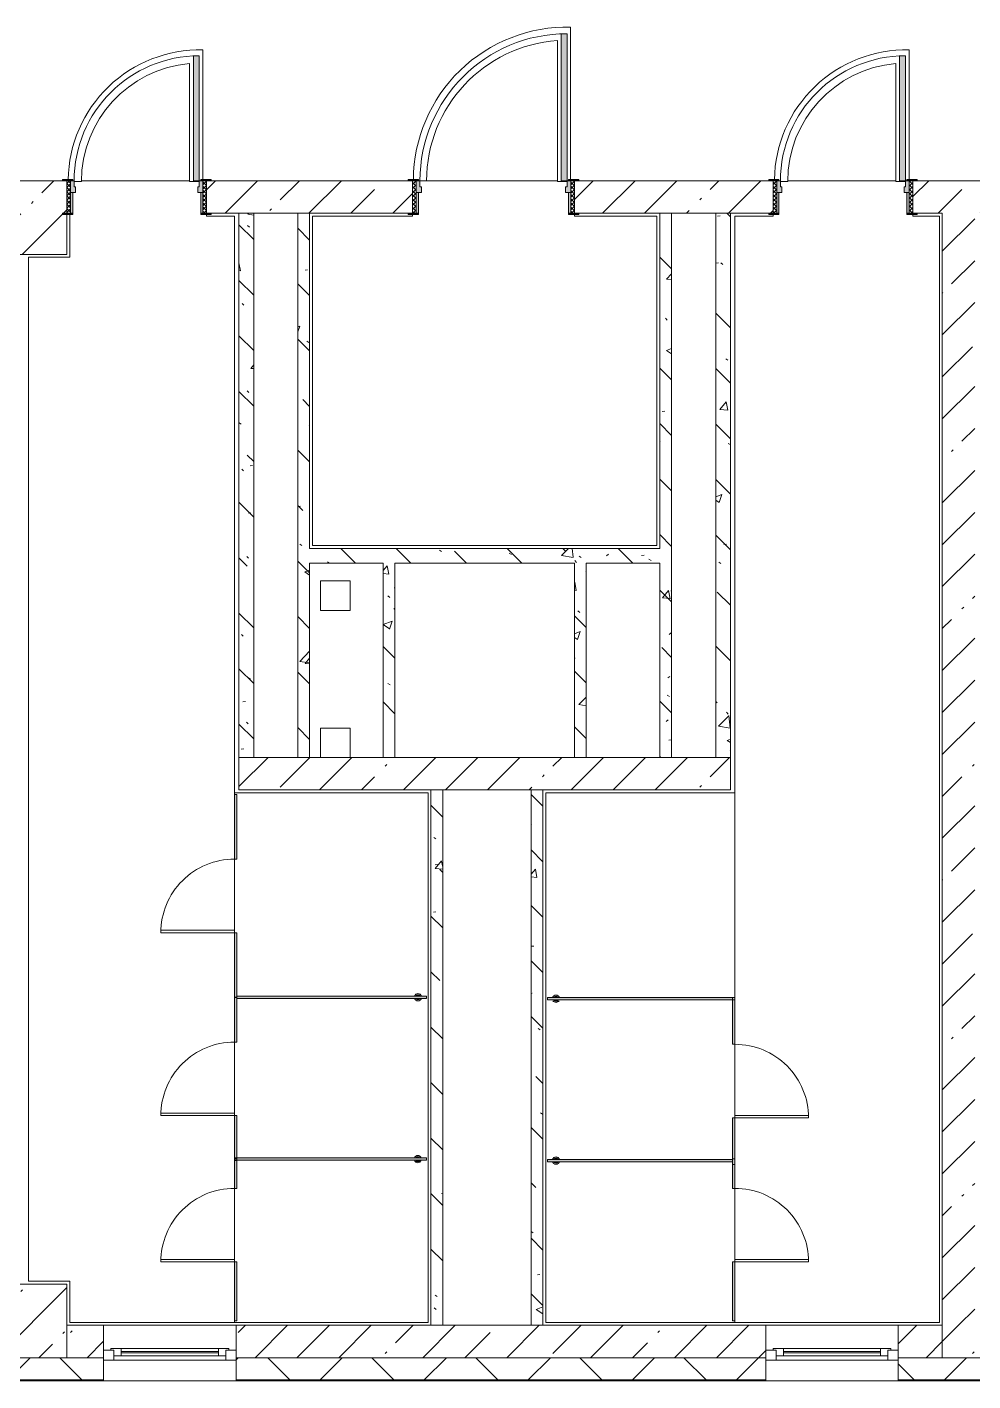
# Model space of a CAD drawing. Header units: millimetres. Extents: x 81382 to 274816, y -8553 to 29000.
# Drawn here: x 213446 to 219874, y -258 to 8945 of the extents above; entities that cross this region are included whole.
import ezdxf

# ---------------------------------------------------------------- set-up
doc = ezdxf.new("R2010")
doc.units = ezdxf.units.MM
for name, color, linetype, lineweight, true_color in [('A-DOOR-5', 7, 'Continuous', 5, 0xe2e2e2), ('A-DOOR-6', 7, 'Continuous', 5, 0xaaaaaa), ('A-DOOR-FRAM-4', 7, 'Continuous', 5, 0xe2e2e2), ('A-DOOR-FRAM-6', 7, 'Continuous', 5, 0xaaaaaa), ('A-FLOR-2', 7, 'Continuous', 5, 0xaaaaaa), ('A-GENM-2', 7, 'Continuous', 5, 0xe2ddcd), ('I-WALL-4', 7, 'Continuous', 5, 0x787878)]:
    doc.layers.add(name, color=color, linetype=linetype, lineweight=lineweight, true_color=true_color)
for name, color, linetype, lineweight in [('A-DOOR-7', 7, 'Continuous', 5), ('A-GENM', 7, 'Continuous', 5), ('A-GLAZ-3', 7, 'Continuous', 5), ('A-WALL', 7, 'Continuous', 9), ('A-WALL-2', 7, 'Continuous', 5), ('I-WALL-2', 7, 'Continuous', 5), ('S-COLS-1', 7, 'Continuous', 5)]:
    doc.layers.add(name, color=color, linetype=linetype, lineweight=lineweight)
pattern_1 = [(45, (147806.5, 0), (-285.1231, 285.1231), []), (45, (148091.6, 0), (-285.1231, 285.1231), [504.031, -100.806, 16.764, -84.042])]
pattern_2 = [(135, (147806.5, 0), (-377.1708, -377.1708), [533.4, -88.9, 17.78, -88.9]), (135, (147806.5, 376.94), (-377.1708, -377.1708), []), (50, (147806.5, 0), (637.6445, -55.7866), [66.675, -733.425]), (355, (147806.5, 0), (-123.3494, 668.699), [53.34, -586.74]), (100.451, (147859.6, -4.65), (514.299, 612.908), [56.665, -623.315]), (46.184, (147806.5, 177.8), (948.7764, -147.15), [100.012, -1100.137]), (96.636, (147885.6, 165.5), (830.909, 865.997), [84.998, -934.973]), (351.184, (147806.5, 177.8), (830.918, 865.988), [80.01, -880.11]), (21, (147895.4, 133.35), (530.6506, -357.9283), [66.675, -733.425]), (326, (147895.4, 133.35), (216.308, 644.6585), [53.34, -586.74]), (71.451, (147939.6, 103.5), (746.9596, 286.7243), [56.665, -623.315]), (37.5, (147806.5, 0), (10.8105, 295.9426), [16.764, -562.864, 16.764, -578.866, -588.962]), (37.5, (147806.5, 0), (10.8105, 295.9426), [-1175.258, 16.764, -572.198]), (7.5, (147806.5, 0), (233.8692, 350.6318), [16.764, -322.834, 16.764, -549.529, -224.472]), (7.5, (147806.5, 0), (233.8692, 350.6318), [-905.891, 16.764, -207.708]), (327.5, (147608.24, 0), (474.5678, -20.0513), [16.764, -205.486, 16.764, -676.656, -920.115]), (327.5, (147608.24, 0), (474.5678, -20.0513), [-915.67, 16.764, -903.351]), (317.5, (147519.34, 0), (518.4522, 88.9934), [16.764, -272.161, 16.764, -443.738, -653.415]), (317.5, (147519.34, 0), (518.4522, 88.9934), [-749.427, 16.764, -636.651])]

# ---------------------------------------------------------------- blocks, each defined once
blk = doc.blocks.new('BSC_Колонна _Прямоугольная - 500х500-V26-3_6_3_птичка')
at = {"layer": 'S-COLS-1'}
h = blk.add_hatch(dxfattribs=at)
h.set_pattern_fill('FP_54', color=256, style=0, pattern_type=2)
h.set_pattern_definition([(45, (-65660, -150), (-285.1231, 285.1231), []), (45, (-65374.88, -150), (-285.1231, 285.1231), [504.031, -100.806, 16.764, -84.042])])
h.paths.add_polyline_path([(-250, -250), (250, -250), (250, 250), (-250, 250), (-250, -9.8)])
for p, q in [((250, 250), (-250, 250)), ((-250, 250), (-250, -250)), ((250, -250), (250, 250)), ((-250, -250), (250, -250))]:
    blk.add_line(p, q, dxfattribs=at)
blk = doc.blocks.new('BSC_Колонна _Прямоугольная - 500х500-V29-3_6_3_птичка')
at = {"layer": 'S-COLS-1'}
h = blk.add_hatch(dxfattribs=at)
h.set_pattern_fill('FP_57', color=256, style=0, pattern_type=2)
h.set_pattern_definition([(45, (-65660, -7650), (-285.1231, 285.1231), []), (45, (-65374.88, -7650), (-285.1231, 285.1231), [504.031, -100.806, 16.764, -84.042])])
h.paths.add_polyline_path([(-250, -250), (250, -250), (250, 22), (220, 22), (220, 30), (250, 30), (250, 250), (-250, 250), (-250, 30)])
for p, q in [((220, 250), (-250, 250)), ((-250, 250), (-250, -250)), ((250, -250), (250, 22)), ((-250, -250), (250, -250))]:
    blk.add_line(p, q, dxfattribs=at)
blk = doc.blocks.new('120_Окно_СКБ_1Ст - 120_Окно_СКБ_1Ст 900х2500_h_-22445987-3_6_3_птичка')
at = {"layer": 'A-GLAZ-3'}
for p, q in [((-450, -127), (-450, -57)), ((-450, -57), (-380, -57)), ((450, -57), (-450, -57)), ((-380, -57), (-380, -127)), ((380, -87), (-380, -87)), ((-380, -87), (-380, -127)), ((-330, -137), (-330, -87)), ((330, -137), (330, -87)), ((380, -127), (380, -57)), ((380, -57), (450, -57)), ((380, -127), (380, -87)), ((450, -57), (450, -127)), ((-380, -127), (-450, -127)), ((-450, -127), (-400, -127)), ((-380, -127), (-400, -127)), ((-400, -127), (-400, -137)), ((-400, -137), (400, -137)), ((400, -137), (-400, -137)), ((-330, -107), (330, -107)), ((330, -117), (-330, -117)), ((450, -127), (380, -127)), ((400, -127), (380, -127)), ((400, -127), (450, -127)), ((400, -137), (400, -127))]:
    blk.add_line(p, q, dxfattribs=at)
blk = doc.blocks.new('110_Дверь_СКБ_1Ст_Внутренняя1 - Д-7_л__950x2100h_Туалет-21784696-3_6_3_птичка')
at = {"layer": 'A-DOOR-5'}
h = blk.add_hatch(color=256, dxfattribs=at)
h.paths.add_polyline_path([(462.5, 30), (462.5, 110), (437.5, 110), (437.5, 70), (427.5, 70), (427.5, 30)])
h.paths.add_polyline_path([(-402.5, 30), (-402.5, 70), (-412.5, 70), (-412.5, 110), (-437.5, 110), (-437.5, 30)])
at = {"layer": 'A-DOOR-6'}
h = blk.add_hatch(dxfattribs=at)
h.set_pattern_fill('FP_10', color=256, style=0, pattern_type=2)
h.set_pattern_definition([(135, (1826.41, 174.685), (-14.14214, -14.14214), []), (225, (1826.41, 174.685), (14.14214, -14.14214), [])])
h.paths.add_polyline_path([(487.5, -110), (487.5, 110), (462.5, 110), (462.5, -110)])
at = {"layer": 'A-DOOR-FRAM-4'}
for points in [[(397.5, 110), (437.5, 110), (437.5, 960), (397.5, 960)], [(-422.5, 110), (-422.5, 118), (-492.5, 118), (-492.5, 110)], [(517.5, 110), (517.5, 118), (447.5, 118), (447.5, 110)], [(-422.5, -110), (-422.5, 30), (-437.5, 30), (-437.5, -110)], [(462.5, -110), (462.5, 30), (447.5, 30), (447.5, -110)], [(-422.5, -118), (-422.5, -110), (-492.5, -110), (-492.5, -118)], [(517.5, -118), (517.5, -110), (447.5, -110), (447.5, -118)]]:
    blk.add_hatch(color=256, dxfattribs=at).paths.add_polyline_path(points)
at = {"layer": 'A-DOOR-FRAM-6'}
h = blk.add_hatch(dxfattribs=at)
h.set_pattern_fill('FP_11', color=256, style=0, pattern_type=2)
h.set_pattern_definition([(45, (-296.384, 174.685), (-14.1421, 14.1421), []), (135, (-296.384, 174.685), (-14.1421, -14.1421), [])])
h.paths.add_polyline_path([(-437.5, -110), (-437.5, 110), (-462.5, 110), (-462.5, -110)])
at = {"layer": 'A-DOOR-6'}
for p, q in [((437.5, 960), (397.5, 960)), ((397.5, 960), (397.5, 110)), ((437.5, 110), (437.5, 960)), ((397.5, 110), (437.5, 110))]:
    blk.add_line(p, q, dxfattribs=at)
blk.add_arc((437.5, 110), 850, 90, 180, dxfattribs=at)
at = {"layer": 'A-DOOR-FRAM-6'}
for p, q in [((-422.5, 118), (-492.5, 118)), ((-492.5, 118), (-492.5, 110)), ((-492.5, 110), (-422.5, 110)), ((-437.5, 110), (-462.5, 110)), ((-462.5, 110), (-462.5, -110)), ((-412.5, 110), (-437.5, 110)), ((-437.5, 110), (-437.5, 30)), ((-437.5, -110), (-437.5, 110)), ((-422.5, 110), (-437.5, 110)), ((-437.5, 110), (-437.5, 109)), ((-437.5, 109), (-422.5, 109)), ((-422.5, 110), (-422.5, 118)), ((-422.5, 109), (-422.5, 110)), ((-412.5, 70), (-412.5, 110)), ((437.5, 110), (437.5, 70)), ((462.5, 110), (437.5, 110)), ((517.5, 118), (447.5, 118)), ((447.5, 118), (447.5, 110)), ((462.5, 110), (447.5, 110)), ((447.5, 110), (447.5, 109)), ((447.5, 110), (517.5, 110)), ((447.5, 109), (462.5, 109)), ((462.5, 30), (462.5, 110)), ((487.5, 110), (462.5, 110)), ((462.5, 110), (462.5, -110)), ((462.5, 109), (462.5, 110)), ((487.5, -110), (487.5, 110)), ((517.5, 110), (517.5, 118)), ((-437.5, 30), (-402.5, 30)), ((-422.5, 30), (-437.5, 30)), ((-437.5, 30), (-437.5, -110)), ((-422.5, -110), (-422.5, 30)), ((-402.5, 70), (-412.5, 70)), ((-402.5, 30), (-402.5, 70)), ((437.5, 70), (427.5, 70)), ((427.5, 70), (427.5, 30)), ((427.5, 30), (462.5, 30)), ((462.5, 30), (447.5, 30)), ((447.5, 30), (447.5, -110)), ((462.5, -110), (462.5, 30)), ((-422.5, -110), (-492.5, -110)), ((-492.5, -110), (-492.5, -118)), ((-492.5, -118), (-422.5, -118)), ((-462.5, -110), (-437.5, -110)), ((-437.5, -110), (-422.5, -110)), ((-422.5, -118), (-422.5, -110)), ((447.5, -110), (462.5, -110)), ((517.5, -110), (447.5, -110)), ((447.5, -110), (447.5, -118)), ((447.5, -118), (517.5, -118)), ((462.5, -110), (487.5, -110)), ((517.5, -118), (517.5, -110))]:
    blk.add_line(p, q, dxfattribs=at)
blk = doc.blocks.new('110_Дверь_СКБ_1Ст_Внутренняя1 - Д-4 1100x2100h_су мгн-V52-3_6_3_птичка')
at = {"layer": 'A-DOOR-5'}
h = blk.add_hatch(color=256, dxfattribs=at)
h.paths.add_polyline_path([(537.5, 30), (537.5, 110), (512.5, 110), (512.5, 70), (502.5, 70), (502.5, 30)])
h.paths.add_polyline_path([(-477.5, 30), (-477.5, 70), (-487.5, 70), (-487.5, 110), (-512.5, 110), (-512.5, 30)])
at = {"layer": 'A-DOOR-6'}
h = blk.add_hatch(dxfattribs=at)
h.set_pattern_fill('FP_83', color=256, style=0, pattern_type=2)
h.set_pattern_definition([(135, (1751.41, 174.685), (-14.14214, -14.14214), []), (225, (1751.41, 174.685), (14.14214, -14.14214), [])])
h.paths.add_polyline_path([(562.5, -110), (562.5, 110), (537.5, 110), (537.5, -110)])
at = {"layer": 'A-DOOR-FRAM-4'}
for points in [[(472.5, 110), (512.5, 110), (512.5, 1110), (472.5, 1110), (472.5, 1096.1)], [(-497.5, 110), (-497.5, 118), (-567.5, 118), (-567.5, 110)], [(592.5, 110), (592.5, 118), (522.5, 118), (522.5, 110)], [(-497.5, -110), (-497.5, 30), (-512.5, 30), (-512.5, -110)], [(537.5, -110), (537.5, 30), (522.5, 30), (522.5, -110)], [(-497.5, -118), (-497.5, -110), (-567.5, -110), (-567.5, -118)], [(592.5, -118), (592.5, -110), (522.5, -110), (522.5, -118)]]:
    blk.add_hatch(color=256, dxfattribs=at).paths.add_polyline_path(points)
at = {"layer": 'A-DOOR-FRAM-6'}
h = blk.add_hatch(dxfattribs=at)
h.set_pattern_fill('FP_84', color=256, style=0, pattern_type=2)
h.set_pattern_definition([(45, (-371.384, 174.685), (-14.1421, 14.1421), []), (135, (-371.384, 174.685), (-14.1421, -14.1421), [])])
h.paths.add_polyline_path([(-512.5, -110), (-512.5, 110), (-537.5, 110), (-537.5, -110)])
at = {"layer": 'A-DOOR-6'}
for p, q in [((512.5, 1110), (472.5, 1110)), ((472.5, 1110), (472.5, 110)), ((512.5, 110), (512.5, 1110)), ((472.5, 110), (512.5, 110))]:
    blk.add_line(p, q, dxfattribs=at)
blk.add_arc((512.5, 110), 1000, 90, 180, dxfattribs=at)
at = {"layer": 'A-DOOR-FRAM-6'}
for p, q in [((-497.5, 118), (-567.5, 118)), ((-567.5, 118), (-567.5, 110)), ((-567.5, 110), (-497.5, 110)), ((-512.5, 110), (-537.5, 110)), ((-537.5, 110), (-537.5, -110)), ((-487.5, 110), (-512.5, 110)), ((-512.5, 110), (-512.5, 30)), ((-512.5, -110), (-512.5, 110)), ((-497.5, 110), (-512.5, 110)), ((-512.5, 110), (-512.5, 109)), ((-512.5, 109), (-497.5, 109)), ((-497.5, 110), (-497.5, 118)), ((-497.5, 109), (-497.5, 110)), ((-487.5, 70), (-487.5, 110)), ((512.5, 110), (512.5, 70)), ((537.5, 110), (512.5, 110)), ((592.5, 118), (522.5, 118)), ((522.5, 118), (522.5, 110)), ((537.5, 110), (522.5, 110)), ((522.5, 110), (522.5, 109)), ((522.5, 110), (592.5, 110)), ((522.5, 109), (537.5, 109)), ((537.5, 30), (537.5, 110)), ((562.5, 110), (537.5, 110)), ((537.5, 110), (537.5, -110)), ((537.5, 109), (537.5, 110)), ((562.5, -110), (562.5, 110)), ((592.5, 110), (592.5, 118)), ((-512.5, 30), (-477.5, 30)), ((-497.5, 30), (-512.5, 30)), ((-512.5, 30), (-512.5, -110)), ((-497.5, -110), (-497.5, 30)), ((-477.5, 70), (-487.5, 70)), ((-477.5, 30), (-477.5, 70)), ((512.5, 70), (502.5, 70)), ((502.5, 70), (502.5, 30)), ((502.5, 30), (537.5, 30)), ((537.5, 30), (522.5, 30)), ((522.5, 30), (522.5, -110)), ((537.5, -110), (537.5, 30)), ((-497.5, -110), (-567.5, -110)), ((-567.5, -110), (-567.5, -118)), ((-567.5, -118), (-497.5, -118)), ((-537.5, -110), (-512.5, -110)), ((-512.5, -110), (-497.5, -110)), ((-497.5, -118), (-497.5, -110)), ((522.5, -110), (537.5, -110)), ((592.5, -110), (522.5, -110)), ((522.5, -110), (522.5, -118)), ((522.5, -118), (592.5, -118)), ((537.5, -110), (562.5, -110)), ((592.5, -118), (592.5, -110))]:
    blk.add_line(p, q, dxfattribs=at)
blk = doc.blocks.new('131_Сантехническая перегородка_Дверь_ поз_4 - СД-1-V157-3_6_3_птичка')
at = {"layer": 'A-GENM-2'}
for points in [[(-190, -8), (250, -8), (250, 8), (-190, 8)], [(750, -8), (1190, -8), (1190, 8), (750, 8)]]:
    blk.add_hatch(color=256, dxfattribs=at).paths.add_polyline_path(points)
at = {"layer": 'A-DOOR-7'}
for p, q in [((266, 508), (250, 508)), ((250, 8), (250, 508)), ((266, 8), (266, 508)), ((266, 8), (250, 8))]:
    blk.add_line(p, q, dxfattribs=at)
blk.add_arc((250, 8), 500, 360, 90, dxfattribs=at)
at = {"layer": 'A-GENM'}
for p, q in [((250, 8), (-190, 8)), ((-190, 8), (-190, -8)), ((250, -8), (250, 8)), ((1190, 8), (750, 8)), ((750, 8), (750, -8)), ((1190, -8), (1190, 8)), ((-190, -8), (250, -8)), ((750, -8), (1190, -8))]:
    blk.add_line(p, q, dxfattribs=at)
blk = doc.blocks.new('131_Сантехническая перегородка_Дверь - СД-1-V158-3_6_3_птичка')
at = {"layer": 'A-GENM-2'}
for points in [[(0, -8), (317.3, -8), (317.3, 8), (0, 8)], [(817.3, 8), (817.3, -8), (1134.7, -8), (1134.7, 8), (1113.9, 8)]]:
    blk.add_hatch(color=256, dxfattribs=at).paths.add_polyline_path(points)
at = {"layer": 'A-DOOR-7'}
for p, q in [((333.3, -8), (317.3, -8)), ((317.3, -8), (317.3, -508)), ((333.3, -8), (333.3, -508)), ((333.3, -508), (317.3, -508))]:
    blk.add_line(p, q, dxfattribs=at)
blk.add_arc((317.3, -8), 500, 270, 0, dxfattribs=at)
at = {"layer": 'A-GENM'}
for p, q in [((317.3, 8), (0, 8)), ((0, 8), (0, -8)), ((317.3, -8), (317.3, 8)), ((1134.7, 8), (817.3, 8)), ((817.3, 8), (817.3, -8)), ((1134.7, -8), (1134.7, 8)), ((0, -8), (317.3, -8)), ((817.3, -8), (1134.7, -8))]:
    blk.add_line(p, q, dxfattribs=at)
blk = doc.blocks.new('131_Сантехническая перегородка_Дверь - СД-1-V159-3_6_3_птичка')
at = {"layer": 'A-GENM-2'}
for points in [[(0, -8), (305.2, -8), (305.2, 8), (0, 8)], [(805.2, -8), (1110.4, -8), (1110.4, 8), (805.2, 8)]]:
    blk.add_hatch(color=256, dxfattribs=at).paths.add_polyline_path(points)
at = {"layer": 'A-DOOR-7'}
for p, q in [((321.2, 508), (305.2, 508)), ((305.2, 8), (305.2, 508)), ((321.2, 8), (321.2, 508)), ((321.2, 8), (305.2, 8))]:
    blk.add_line(p, q, dxfattribs=at)
blk.add_arc((305.2, 8), 500, 360, 90, dxfattribs=at)
at = {"layer": 'A-GENM'}
for p, q in [((305.2, 8), (0, 8)), ((0, 8), (0, -8)), ((305.2, -8), (305.2, 8)), ((1110.4, 8), (805.2, 8)), ((805.2, 8), (805.2, -8)), ((1110.4, -8), (1110.4, 8)), ((0, -8), (305.2, -8)), ((805.2, -8), (1110.4, -8))]:
    blk.add_line(p, q, dxfattribs=at)
blk = doc.blocks.new('131_Сантехническая перегородка_Дверь_сдвиг_ - СД-1-V160-3_6_3_птичка')
at = {"layer": 'A-GENM-2'}
for points in [[(0, -8), (400, -8), (400, 8), (0, 8)], [(900, -8), (1100, -8), (1100, 8), (900, 8)]]:
    blk.add_hatch(color=256, dxfattribs=at).paths.add_polyline_path(points)
at = {"layer": 'A-DOOR-7'}
for p, q in [((416, 508), (400, 508)), ((400, 8), (400, 508)), ((416, 8), (416, 508)), ((416, 8), (400, 8))]:
    blk.add_line(p, q, dxfattribs=at)
blk.add_arc((400, 8), 500, 360, 90, dxfattribs=at)
at = {"layer": 'A-GENM'}
for p, q in [((400, 8), (0, 8)), ((0, 8), (0, -8)), ((400, -8), (400, 8)), ((1100, 8), (900, 8)), ((900, 8), (900, -8)), ((1100, -8), (1100, 8)), ((0, -8), (400, -8)), ((900, -8), (1100, -8))]:
    blk.add_line(p, q, dxfattribs=at)
blk = doc.blocks.new('131_Сантехническая перегородка_Дверь_сдвиг_ - СД-1-V161-3_6_3_птичка')
at = {"layer": 'A-GENM-2'}
for points in [[(0, -8), (400, -8), (400, 8), (0, 8)], [(900, 8), (900, -8), (1100, -8), (1100, 8)]]:
    blk.add_hatch(color=256, dxfattribs=at).paths.add_polyline_path(points)
at = {"layer": 'A-DOOR-7'}
for p, q in [((416, -8), (400, -8)), ((400, -8), (400, -508)), ((416, -8), (416, -508)), ((416, -508), (400, -508))]:
    blk.add_line(p, q, dxfattribs=at)
blk.add_arc((400, -8), 500, 270, 0, dxfattribs=at)
at = {"layer": 'A-GENM'}
for p, q in [((400, 8), (0, 8)), ((0, 8), (0, -8)), ((400, -8), (400, 8)), ((1100, 8), (900, 8)), ((900, 8), (900, -8)), ((1100, -8), (1100, 8)), ((0, -8), (400, -8)), ((900, -8), (1100, -8))]:
    blk.add_line(p, q, dxfattribs=at)
blk = doc.blocks.new('131_Сантехническая перегородка - СП-4-V162-3_6_3_птичка')
at = {"layer": 'A-GENM-2'}
blk.add_hatch(color=256, dxfattribs=at).paths.add_polyline_path([(1330, -8), (1330, 8), (55.2, 8), (55.2, -8), (1226.9, -8)])
at = {"layer": 'A-GENM'}
for p, q in [((1330, 8), (55.2, 8)), ((55.2, 8), (55.2, -8)), ((1330, -8), (1330, 8)), ((55.2, -8), (1330, -8))]:
    blk.add_line(p, q, dxfattribs=at)
at = {"layer": 'A-GENM', "flags": 128}
for points in [[(126.7, 8), (126.3, 8.5), (126, 9), (125.6, 9.5), (125.2, 9.9), (124.8, 10.4), (124.4, 10.8), (123.9, 11.2), (123.5, 11.6), (123, 12), (122.5, 12.3), (122, 12.7), (121.5, 13), (121, 13.3), (120.5, 13.6), (119.9, 13.8), (119.4, 14), (118.8, 14.3), (118.2, 14.4), (117.6, 14.6), (117, 14.7), (116.5, 14.9), (115.9, 14.9), (115.3, 15), (114.7, 15.1), (114.1, 15.1), (113.5, 15.1), (112.8, 15), (112.2, 15), (111.7, 14.9), (111.1, 14.8), (110.5, 14.7), (109.9, 14.5), (109.3, 14.4), (108.7, 14.2), (108.2, 13.9), (107.6, 13.7), (107.1, 13.4), (106.5, 13.2), (106, 12.9), (105.5, 12.5), (105, 12.2), (104.5, 11.8), (104.1, 11.4), (103.6, 11), (103.2, 10.6), (102.8, 10.2), (102.4, 9.7), (102, 9.3), (101.6, 8.8), (101.3, 8.3), (101.1, 8)], [(101.1, -8), (101.4, -8.5), (101.8, -9), (102.2, -9.5), (102.6, -9.9), (103, -10.4), (103.4, -10.8), (103.8, -11.2), (104.3, -11.6), (104.7, -12), (105.2, -12.3), (105.7, -12.7), (106.2, -13), (106.8, -13.3), (107.3, -13.6), (107.9, -13.8), (108.4, -14), (109, -14.3), (109.6, -14.4), (110.1, -14.6), (110.7, -14.7), (111.3, -14.9), (111.9, -14.9), (112.5, -15), (113.1, -15.1), (113.7, -15.1), (114.3, -15.1), (114.9, -15), (115.5, -15), (116.1, -14.9), (116.7, -14.8), (117.3, -14.7), (117.9, -14.5), (118.5, -14.4), (119, -14.2), (119.6, -13.9), (120.2, -13.7), (120.7, -13.4), (121.2, -13.2), (121.7, -12.9), (122.3, -12.5), (122.7, -12.2), (123.2, -11.8), (123.7, -11.4), (124.1, -11), (124.6, -10.6), (125, -10.2), (125.4, -9.7), (125.8, -9.3), (126.1, -8.8), (126.5, -8.3), (126.7, -8)]]:
    blk.add_lwpolyline(points, dxfattribs=at)
at = {"layer": 'A-GENM'}
for radius, start, end in [(24.6, 19.91127, 160.08873), (17.6, 45, 135), (17.6, 45, 135), (15.1, 45, 135), (24.6, 213.09919, 326.90081), (17.6, 225, 315), (17.6, 225, 315), (15.1, 225, 315)]:
    blk.add_arc((113.9, 0), radius, start, end, dxfattribs=at)
blk = doc.blocks.new('131_Сантехническая перегородка - СП-4-V163-3_6_3_птичка')
at = {"layer": 'A-GENM-2'}
blk.add_hatch(color=256, dxfattribs=at).paths.add_polyline_path([(1330, -8), (1330, 8), (71.3, 8), (71.3, -8), (1243, -8)])
at = {"layer": 'A-GENM'}
for p, q in [((1330, 8), (71.3, 8)), ((71.3, 8), (71.3, -8)), ((1330, -8), (1330, 8)), ((71.3, -8), (1330, -8))]:
    blk.add_line(p, q, dxfattribs=at)
at = {"layer": 'A-GENM', "flags": 128}
for points in [[(142.8, 8), (142.5, 8.5), (142.1, 9), (141.8, 9.5), (141.4, 9.9), (141, 10.4), (140.5, 10.8), (140.1, 11.2), (139.6, 11.6), (139.2, 12), (138.7, 12.3), (138.2, 12.7), (137.7, 13), (137.1, 13.3), (136.6, 13.6), (136.1, 13.8), (135.5, 14), (134.9, 14.3), (134.4, 14.4), (133.8, 14.6), (133.2, 14.7), (132.6, 14.9), (132, 14.9), (131.4, 15), (130.8, 15.1), (130.2, 15.1), (129.6, 15.1), (129, 15), (128.4, 15), (127.8, 14.9), (127.2, 14.8), (126.6, 14.7), (126, 14.5), (125.4, 14.4), (124.9, 14.2), (124.3, 13.9), (123.8, 13.7), (123.2, 13.4), (122.7, 13.2), (122.2, 12.9), (121.7, 12.5), (121.2, 12.2), (120.7, 11.8), (120.2, 11.4), (119.8, 11), (119.3, 10.6), (118.9, 10.2), (118.5, 9.7), (118.1, 9.3), (117.8, 8.8), (117.4, 8.3), (117.3, 8)], [(117.3, -8), (117.6, -8.5), (117.9, -9), (118.3, -9.5), (118.7, -9.9), (119.1, -10.4), (119.5, -10.8), (120, -11.2), (120.4, -11.6), (120.9, -12), (121.4, -12.3), (121.9, -12.7), (122.4, -13), (122.9, -13.3), (123.5, -13.6), (124, -13.8), (124.6, -14), (125.1, -14.3), (125.7, -14.4), (126.3, -14.6), (126.9, -14.7), (127.5, -14.9), (128.1, -14.9), (128.7, -15), (129.3, -15.1), (129.9, -15.1), (130.5, -15.1), (131.1, -15), (131.7, -15), (132.3, -14.9), (132.9, -14.8), (133.4, -14.7), (134, -14.5), (134.6, -14.4), (135.2, -14.2), (135.7, -13.9), (136.3, -13.7), (136.8, -13.4), (137.4, -13.2), (137.9, -12.9), (138.4, -12.5), (138.9, -12.2), (139.4, -11.8), (139.8, -11.4), (140.3, -11), (140.7, -10.6), (141.1, -10.2), (141.5, -9.7), (141.9, -9.3), (142.3, -8.8), (142.6, -8.3), (142.8, -8)]]:
    blk.add_lwpolyline(points, dxfattribs=at)
at = {"layer": 'A-GENM'}
for radius, start, end in [(24.6, 19.91127, 160.08873), (17.6, 45, 135), (17.6, 45, 135), (15.1, 45, 135), (24.6, 199.91127, 340.08873), (17.6, 225, 315), (17.6, 225, 315), (15.1, 225, 315)]:
    blk.add_arc((130, 0), radius, start, end, dxfattribs=at)
blk = doc.blocks.new('131_Сантехническая перегородка - СП-4-V164-3_6_3_птичка')
at = {"layer": 'A-GENM-2'}
blk.add_hatch(color=256, dxfattribs=at).paths.add_polyline_path([(1330, 8), (39.9, 8), (39.9, -8), (1330, -8)])
at = {"layer": 'A-GENM'}
for p, q in [((1330, 8), (39.9, 8)), ((39.9, 8), (39.9, -8)), ((1330, -8), (1330, 8)), ((39.9, -8), (1330, -8))]:
    blk.add_line(p, q, dxfattribs=at)
at = {"layer": 'A-GENM', "flags": 128}
for points in [[(111.4, 8), (111, 8.5), (110.7, 9), (110.3, 9.5), (109.9, 9.9), (109.5, 10.4), (109.1, 10.8), (108.6, 11.2), (108.2, 11.6), (107.7, 12), (107.2, 12.3), (106.7, 12.7), (106.2, 13), (105.7, 13.3), (105.2, 13.6), (104.6, 13.8), (104, 14), (103.5, 14.3), (102.9, 14.4), (102.3, 14.6), (101.7, 14.7), (101.1, 14.9), (100.6, 14.9), (100, 15), (99.4, 15.1), (98.7, 15.1), (98.1, 15.1), (97.5, 15), (96.9, 15), (96.3, 14.9), (95.8, 14.8), (95.2, 14.7), (94.6, 14.5), (94, 14.4), (93.4, 14.2), (92.9, 13.9), (92.3, 13.7), (91.8, 13.4), (91.2, 13.2), (90.7, 12.9), (90.2, 12.5), (89.7, 12.2), (89.2, 11.8), (88.8, 11.4), (88.3, 11), (87.9, 10.6), (87.5, 10.2), (87.1, 9.7), (86.7, 9.3), (86.3, 8.8), (86, 8.3), (85.8, 8)], [(85.8, -8), (86.1, -8.5), (86.5, -9), (86.9, -9.5), (87.2, -9.9), (87.6, -10.4), (88.1, -10.8), (88.5, -11.2), (89, -11.6), (89.4, -12), (89.9, -12.3), (90.4, -12.7), (90.9, -13), (91.5, -13.3), (92, -13.6), (92.6, -13.8), (93.1, -14), (93.7, -14.3), (94.3, -14.4), (94.8, -14.6), (95.4, -14.7), (96, -14.9), (96.6, -14.9), (97.2, -15), (97.8, -15.1), (98.4, -15.1), (99, -15.1), (99.6, -15), (100.2, -15), (100.8, -14.9), (101.4, -14.8), (102, -14.7), (102.6, -14.5), (103.2, -14.4), (103.7, -14.2), (104.3, -13.9), (104.8, -13.7), (105.4, -13.4), (105.9, -13.2), (106.4, -12.9), (106.9, -12.5), (107.4, -12.2), (107.9, -11.8), (108.4, -11.4), (108.8, -11), (109.3, -10.6), (109.7, -10.2), (110.1, -9.7), (110.5, -9.3), (110.8, -8.8), (111.2, -8.3), (111.4, -8)]]:
    blk.add_lwpolyline(points, dxfattribs=at)
at = {"layer": 'A-GENM'}
for radius, start, end in [(24.6, 19.91127, 160.08873), (17.6, 45, 135), (17.6, 45, 135), (15.1, 45, 135), (24.6, 199.91127, 340.08873), (17.6, 225, 315), (17.6, 225, 315), (15.1, 225, 315)]:
    blk.add_arc((98.6, 0), radius, start, end, dxfattribs=at)
blk = doc.blocks.new('131_Сантехническая перегородка - СП-4-V165-3_6_3_птичка')
at = {"layer": 'A-GENM-2'}
blk.add_hatch(color=256, dxfattribs=at).paths.add_polyline_path([(1330, 8), (25.5, 8), (25.5, -8), (1330, -8)])
at = {"layer": 'A-GENM'}
for p, q in [((1330, 8), (25.5, 8)), ((25.5, 8), (25.5, -8)), ((1330, -8), (1330, 8)), ((25.5, -8), (1330, -8))]:
    blk.add_line(p, q, dxfattribs=at)
at = {"layer": 'A-GENM', "flags": 128}
for points in [[(97, 8), (96.7, 8.5), (96.3, 9), (95.9, 9.5), (95.5, 9.9), (95.1, 10.4), (94.7, 10.8), (94.3, 11.2), (93.8, 11.6), (93.3, 12), (92.9, 12.3), (92.4, 12.7), (91.8, 13), (91.3, 13.3), (90.8, 13.6), (90.2, 13.8), (89.7, 14), (89.1, 14.3), (88.5, 14.4), (88, 14.6), (87.4, 14.7), (86.8, 14.9), (86.2, 14.9), (85.6, 15), (85, 15.1), (84.4, 15.1), (83.8, 15.1), (83.2, 15), (82.6, 15), (82, 14.9), (81.4, 14.8), (80.8, 14.7), (80.2, 14.5), (79.6, 14.4), (79.1, 14.2), (78.5, 13.9), (77.9, 13.7), (77.4, 13.4), (76.9, 13.2), (76.4, 12.9), (75.8, 12.5), (75.3, 12.2), (74.9, 11.8), (74.4, 11.4), (74, 11), (73.5, 10.6), (73.1, 10.2), (72.7, 9.7), (72.3, 9.3), (72, 8.8), (71.6, 8.3), (71.4, 8)], [(71.4, -8), (71.8, -8.5), (72.1, -9), (72.5, -9.5), (72.9, -9.9), (73.3, -10.4), (73.7, -10.8), (74.1, -11.2), (74.6, -11.6), (75.1, -12), (75.6, -12.3), (76.1, -12.7), (76.6, -13), (77.1, -13.3), (77.6, -13.6), (78.2, -13.8), (78.7, -14), (79.3, -14.3), (79.9, -14.4), (80.5, -14.6), (81.1, -14.7), (81.6, -14.9), (82.2, -14.9), (82.8, -15), (83.4, -15.1), (84, -15.1), (84.6, -15.1), (85.2, -15), (85.8, -15), (86.4, -14.9), (87, -14.8), (87.6, -14.7), (88.2, -14.5), (88.8, -14.4), (89.4, -14.2), (89.9, -13.9), (90.5, -13.7), (91, -13.4), (91.6, -13.2), (92.1, -12.9), (92.6, -12.5), (93.1, -12.2), (93.6, -11.8), (94, -11.4), (94.5, -11), (94.9, -10.6), (95.3, -10.2), (95.7, -9.7), (96.1, -9.3), (96.5, -8.8), (96.8, -8.3), (97, -8)]]:
    blk.add_lwpolyline(points, dxfattribs=at)
at = {"layer": 'A-GENM'}
for radius, start, end in [(24.6, 19.91127, 160.08873), (17.6, 45, 135), (17.6, 45, 135), (15.1, 45, 135), (24.6, 199.91127, 340.08873), (17.6, 225, 315), (17.6, 225, 315), (15.1, 225, 315)]:
    blk.add_arc((84.2, 0), radius, start, end, dxfattribs=at)

msp = doc.modelspace()

# ---------------------------------------------------------------- hatches: boundary and pattern name
at = {"layer": 'A-WALL-2'}
h = msp.add_hatch(dxfattribs=at)
h.set_pattern_fill('FP_67', color=256, style=0, pattern_type=2)
h.set_pattern_definition([(45, (147806.5, 0), (-353.5534, 353.5534), []), (135, (147806.5, 0), (-353.5534, -353.5534), [])])
h.paths.add_polyline_path([(219366.5, -250), (223506.5, -250), (223506.5, -100), (219366.5, -100)])
h.paths.add_polyline_path([(218154.2, -250), (218466.5, -250), (218466.5, -100), (214866.5, -100), (214866.5, -250)])
h.paths.add_polyline_path([(205616.5, -250), (205616.5, -100), (204433.6, -100), (204433.6, -250), (205339.5, -250)])
h.paths.add_polyline_path([(211516.5, -250), (212066.5, -250), (212066.5, -100), (211516.5, -100)])
h.paths.add_polyline_path([(209416.5, -250), (209416.5, -100), (208716.5, -100), (208716.5, -250), (209000.8, -250)])
h.paths.add_polyline_path([(213216.5, -250), (213966.5, -250), (213966.5, -100), (212966.5, -100), (212966.5, -250)])
at = {"layer": 'I-WALL-2'}
h = msp.add_hatch(dxfattribs=at)
h.set_pattern_fill('FP_63', color=256, style=0, pattern_type=2)
h.set_pattern_definition(pattern_1)
h.paths.add_polyline_path([(218486.5, 7680), (218516.5, 7680), (218516.5, 7900), (217166.5, 7900), (217166.5, 7680), (218226.5, 7680)])
h.paths.add_polyline_path([(219666.5, 7680), (219666.5, 7900), (219466.5, 7900), (219466.5, 7680), (219496.5, 7680)])
h.paths.add_polyline_path([(214986.5, 7680), (216066.5, 7680), (216066.5, 7900), (214666.5, 7900), (214666.5, 7680), (214886.5, 7680)])
h = msp.add_hatch(dxfattribs=at)
h.set_pattern_fill('FP_63', color=256, style=0, pattern_type=2)
h.set_pattern_definition(pattern_1)
h.paths.add_polyline_path([(221511.5, 7680), (223286.5, 7680), (223286.5, 7900), (221511.5, 7900), (221511.5, 7730)])
h.paths.add_polyline_path([(219886.5, 7680), (220111.5, 7680), (220111.5, 7900), (219666.5, 7900), (219666.5, 7680)])
h = msp.add_hatch(dxfattribs=at)
h.set_pattern_fill('FP_63', color=256, style=0, pattern_type=2)
h.set_pattern_definition(pattern_1)
h.paths.add_polyline_path([(219666.5, 120), (219886.5, 120), (219886.5, 7680), (219666.5, 7680), (219666.5, 140.2)])
h = msp.add_hatch(dxfattribs=at)
h.set_pattern_fill('FP_63', color=256, style=0, pattern_type=2)
h.set_pattern_definition(pattern_1)
h.paths.add_polyline_path([(214886.5, 3760), (218226.5, 3760), (218226.5, 3980), (214886.5, 3980)])
h = msp.add_hatch(dxfattribs=at)
h.set_pattern_fill('FP_63', color=256, style=0, pattern_type=2)
h.set_pattern_definition(pattern_1)
h.paths.add_polyline_path([(219666.5, -100), (219666.5, 120), (219366.5, 120), (219366.5, -100)])
h.paths.add_polyline_path([(218466.5, -100), (218466.5, 120), (214866.5, 120), (214866.5, -100), (218154.2, -100)])
h.paths.add_polyline_path([(213966.5, -100), (213966.5, 120), (213716.5, 120), (213716.5, -100)])
h = msp.add_hatch(dxfattribs=at)
h.set_pattern_fill('FP_63', color=256, style=0, pattern_type=2)
h.set_pattern_definition(pattern_1)
h.paths.add_polyline_path([(219666.5, -100), (223506.5, -100), (223506.5, 120), (219666.5, 120)])
at = {"layer": 'I-WALL-4'}
h = msp.add_hatch(dxfattribs=at)
h.set_pattern_fill('FP_71', color=256, style=0, pattern_type=2)
h.set_pattern_definition(pattern_2)
h.paths.add_polyline_path([(214986.5, 3980), (214986.5, 7680), (214886.5, 7680), (214886.5, 3980)])
h = msp.add_hatch(dxfattribs=at)
h.set_pattern_fill('FP_71', color=256, style=0, pattern_type=2)
h.set_pattern_definition(pattern_2)
h.paths.add_polyline_path([(215286.5, 3980), (215366.5, 3980), (215366.5, 7680), (215286.5, 7680), (215286.5, 4513.2)])
h = msp.add_hatch(dxfattribs=at)
h.set_pattern_fill('FP_71', color=256, style=0, pattern_type=2)
h.set_pattern_definition(pattern_2)
h.paths.add_polyline_path([(217826.5, 3980), (217826.5, 7680), (217746.5, 7680), (217746.5, 3980)])
h = msp.add_hatch(dxfattribs=at)
h.set_pattern_fill('FP_71', color=256, style=0, pattern_type=2)
h.set_pattern_definition(pattern_2)
h.paths.add_polyline_path([(218126.5, 3980), (218226.5, 3980), (218226.5, 7680), (218126.5, 7680), (218126.5, 4513.2)])
h = msp.add_hatch(dxfattribs=at)
h.set_pattern_fill('FP_71', color=256, style=0, pattern_type=2)
h.set_pattern_definition(pattern_2)
h.paths.add_polyline_path([(217746.5, 5300), (217746.5, 5400), (215366.5, 5400), (215366.5, 5300), (217246.5, 5300)])
h = msp.add_hatch(dxfattribs=at)
h.set_pattern_fill('FP_71', color=256, style=0, pattern_type=2)
h.set_pattern_definition(pattern_2)
h.paths.add_polyline_path([(215946.5, 3980), (215946.5, 5300), (215866.5, 5300), (215866.5, 3980)])
h = msp.add_hatch(dxfattribs=at)
h.set_pattern_fill('FP_71', color=256, style=0, pattern_type=2)
h.set_pattern_definition(pattern_2)
h.paths.add_polyline_path([(217246.5, 3980), (217246.5, 5300), (217166.5, 5300), (217166.5, 3980)])
h = msp.add_hatch(dxfattribs=at)
h.set_pattern_fill('FP_71', color=256, style=0, pattern_type=2)
h.set_pattern_definition(pattern_2)
h.paths.add_polyline_path([(216271.5, 120), (216271.5, 3760), (216191.5, 3760), (216191.5, 120)])
h = msp.add_hatch(dxfattribs=at)
h.set_pattern_fill('FP_71', color=256, style=0, pattern_type=2)
h.set_pattern_definition(pattern_2)
h.paths.add_polyline_path([(216952.4, 120), (216952.4, 3760), (216872.4, 3760), (216872.4, 120)])

# ---------------------------------------------------------------- linework, layer by layer
at = {"layer": 'A-FLOR-2'}
for p, q in [((217140.7, 7908), (217140.7, 8944.7)), ((217050.7, 8852.7), (217050.7, 7895.1)), ((214640.7, 7908), (214640.7, 8789.8)), ((219440.7, 7908), (219440.7, 8789.8)), ((214550.7, 8697), (214550.7, 7895.1)), ((219350.7, 8697), (219350.7, 7895.1)), ((213766.5, 7895.1), (213815.7, 7895.1)), ((213816, 7900), (214550.7, 7900)), ((214550.7, 7895.1), (214616.5, 7895.1)), ((216116.5, 7900), (216161.5, 7900)), ((217050.7, 7900), (216161.5, 7900)), ((217050.7, 7895.1), (217116.5, 7895.1)), ((218566.5, 7895.1), (218615.7, 7895.1)), ((218616, 7900), (219350.7, 7900)), ((219350.7, 7895.1), (219416.5, 7895.1)), ((213736.5, 7672), (213736.5, 7380)), ((214666.5, 7660), (214666.5, 7672)), ((214855.5, 7660), (214666.5, 7660)), ((214855.5, 7660), (214855.5, 3729)), ((216066.5, 7660), (215386.5, 7660)), ((215386.5, 7660), (215386.5, 5420)), ((216066.5, 7672), (216066.5, 7660)), ((217166.5, 7660), (217166.5, 7672)), ((217726.5, 7660), (217166.5, 7660)), ((217726.5, 5420), (217726.5, 7660)), ((218516.5, 7660), (218257.5, 7660)), ((218257.5, 2347.5), (218257.5, 7660)), ((218516.5, 7672), (218516.5, 7660)), ((219466.5, 7660), (219466.5, 7672)), ((219646.5, 7660), (219466.5, 7660)), ((219646.5, 140), (219646.5, 7660)), ((213736.5, 7380), (213456.5, 7380)), ((213456.5, 7380), (213456.5, 420)), ((215386.5, 5420), (217726.5, 5420)), ((215441.5, 4980), (215441.5, 5180)), ((215441.5, 5180), (215641.5, 5180)), ((215641.5, 5180), (215641.5, 4980)), ((215641.5, 4980), (215441.5, 4980)), ((215441.5, 3980), (215441.5, 4180)), ((215441.5, 4180), (215641.5, 4180)), ((215641.5, 4180), (215641.5, 3980)), ((216171.5, 3740), (214855.5, 3740)), ((216171.5, 140), (216171.5, 3740)), ((216971.5, 3740), (216971.5, 140)), ((218257.5, 3740), (216971.5, 3740)), ((214855.5, 2789), (214855.5, 3289)), ((214855.5, 1545.2), (214855.5, 2045.2)), ((218257.5, 2030.1), (218257.5, 1530.1)), ((214855.5, 551), (214855.5, 1051)), ((218257.5, 1051), (218257.5, 551)), ((213456.5, 420), (213736.5, 420)), ((213736.5, 420), (213736.5, 140)), ((213736.5, 140), (216171.5, 140)), ((214855.5, 140), (214855.5, 151)), ((216971.5, 140), (219646.5, 140)), ((218257.5, 151), (218257.5, 140))]:
    msp.add_line(p, q, dxfattribs=at)
for centre, radius, start, end in [((217116.5, 7900), 1045, 88.67391, 179.56055), ((217116.5, 7900), 955, 93.9518, 180), ((214620.7, 7895.1), 895, 88.71954, 179.17007), ((219420.7, 7895.1), 895, 88.71954, 179.17007), ((214620.7, 7895.1), 805, 94.98854, 180), ((219420.7, 7895.1), 805, 94.98854, 180)]:
    msp.add_arc(centre, radius, start, end, dxfattribs=at)
at = {"layer": 'A-WALL'}
for p, q in [((214986.5, 7680), (214886.5, 7680)), ((215366.5, 7680), (215286.5, 7680)), ((217826.5, 7680), (217746.5, 7680)), ((218226.5, 7680), (218126.5, 7680)), ((214886.5, 3980), (214986.5, 3980)), ((215286.5, 3980), (215366.5, 3980)), ((215866.5, 3980), (215946.5, 3980)), ((217166.5, 3980), (217246.5, 3980)), ((217746.5, 3980), (217826.5, 3980)), ((218126.5, 3980), (218226.5, 3980)), ((216271.5, 3760), (216191.5, 3760)), ((216952.4, 3760), (216872.4, 3760)), ((216191.5, 120), (216271.5, 120)), ((216872.4, 120), (216952.4, 120)), ((213966.5, -100), (213716.5, -100)), ((218466.5, -100), (214866.5, -100)), ((219366.5, -100), (223506.5, -100)), ((212966.5, -250), (213966.5, -250)), ((212966.5, -253), (213966.5, -253)), ((214866.5, -250), (218466.5, -250)), ((214866.5, -253), (218466.5, -253)), ((219366.5, -250), (223656.5, -250)), ((219366.5, -253), (223659.5, -253))]:
    msp.add_line(p, q, dxfattribs=at)
at = {"layer": 'A-WALL-2'}
for p, q in [((213966.5, -258), (213966.5, -100)), ((214866.5, -100), (214866.5, -258)), ((218466.5, -258), (218466.5, -100)), ((219366.5, -100), (219366.5, -258)), ((212066.5, -258), (223664.5, -258))]:
    msp.add_line(p, q, dxfattribs=at)
at = {"layer": 'I-WALL-2'}
for p, q in [((216036.5, 7900), (214696.5, 7900)), ((218486.5, 7900), (217196.5, 7900)), ((219666.5, 7900), (219496.5, 7900)), ((220056.5, 7900), (219666.5, 7900)), ((214696.5, 7680), (214886.5, 7680)), ((214886.5, 7680), (214886.5, 3760)), ((214986.5, 3980), (214986.5, 7680)), ((214986.5, 7680), (215286.5, 7680)), ((215286.5, 7680), (215286.5, 3980)), ((215366.5, 5400), (215366.5, 7680)), ((215366.5, 7680), (216036.5, 7680)), ((217196.5, 7680), (217746.5, 7680)), ((217746.5, 7680), (217746.5, 5400)), ((217826.5, 3980), (217826.5, 7680)), ((217826.5, 7680), (218126.5, 7680)), ((218126.5, 7680), (218126.5, 3980)), ((218226.5, 3760), (218226.5, 7680)), ((218226.5, 7680), (218486.5, 7680)), ((219496.5, 7680), (219666.5, 7680)), ((219666.5, 7680), (219666.5, -100)), ((217746.5, 5400), (215366.5, 5400)), ((215366.5, 3980), (215366.5, 5300)), ((215366.5, 5300), (215866.5, 5300)), ((215866.5, 5300), (215866.5, 3980)), ((215946.5, 5300), (217166.5, 5300)), ((215946.5, 3980), (215946.5, 5300)), ((217166.5, 5300), (217166.5, 3980)), ((217246.5, 5300), (217746.5, 5300)), ((217246.5, 3980), (217246.5, 5300)), ((217746.5, 5300), (217746.5, 3980)), ((215286.5, 3980), (214986.5, 3980)), ((215866.5, 3980), (215366.5, 3980)), ((217166.5, 3980), (215946.5, 3980)), ((217746.5, 3980), (217246.5, 3980)), ((218126.5, 3980), (217826.5, 3980)), ((214886.5, 3760), (216191.5, 3760)), ((216191.5, 3760), (216191.5, 120)), ((216271.5, 3760), (216872.4, 3760)), ((216271.5, 120), (216271.5, 3760)), ((216872.4, 3760), (216872.4, 120)), ((216952.4, 3760), (218226.5, 3760)), ((216952.4, 120), (216952.4, 3760)), ((216191.5, 120), (213716.5, 120)), ((213966.5, -100), (213966.5, 120)), ((214866.5, 120), (214866.5, -100)), ((216872.4, 120), (216271.5, 120)), ((219666.5, 120), (216952.4, 120)), ((218466.5, -100), (218466.5, 120)), ((219366.5, 120), (219366.5, -100))]:
    msp.add_line(p, q, dxfattribs=at)

# ---------------------------------------------------------------- block references
at = {"layer": 'A-DOOR-6'}
for name, p in [('110_Дверь_СКБ_1Ст_Внутренняя1 - Д-4 1100x2100h_су мгн-V52-3_6_3_птичка', (216604, 7790)), ('110_Дверь_СКБ_1Ст_Внутренняя1 - Д-7_л__950x2100h_Туалет-21784696-3_6_3_птичка', (214179, 7790)), ('110_Дверь_СКБ_1Ст_Внутренняя1 - Д-7_л__950x2100h_Туалет-21784696-3_6_3_птичка', (218979, 7790))]:
    msp.add_blockref(name, p, dxfattribs=at)
at = {"layer": 'A-GENM'}
for name, p, rotation in [('131_Сантехническая перегородка_Дверь_ поз_4 - СД-1-V157-3_6_3_птичка', (214863.5, 2539), 89.99999999997657), ('131_Сантехническая перегородка_Дверь - СД-1-V159-3_6_3_птичка', (214863.5, 1240), 89.99999999997657), ('131_Сантехническая перегородка - СП-4-V164-3_6_3_птичка', (216201.8, 2350), 180), ('131_Сантехническая перегородка_Дверь - СД-1-V158-3_6_3_птичка', (218249.5, 1212.8), 90.00000000002345), ('131_Сантехническая перегородка_Дверь_сдвиг_ - СД-1-V160-3_6_3_птичка', (214863.5, 151), 89.99999999997657), ('131_Сантехническая перегородка - СП-4-V165-3_6_3_птичка', (216186, 1250), 180), ('131_Сантехническая перегородка_Дверь_сдвиг_ - СД-1-V161-3_6_3_птичка', (218249.5, 151), 90.00000000002345)]:
    msp.add_blockref(name, p, dxfattribs=dict(at, rotation=rotation))
for name, p in [('131_Сантехническая перегородка - СП-4-V162-3_6_3_птичка', (216927.3, 2340)), ('131_Сантехническая перегородка - СП-4-V163-3_6_3_птичка', (216911.2, 1240))]:
    msp.add_blockref(name, p, dxfattribs=at)
at = {"layer": 'A-GLAZ-3', "rotation": 180}
for p in [(214416.5, -175), (218916.5, -175)]:
    msp.add_blockref('120_Окно_СКБ_1Ст - 120_Окно_СКБ_1Ст 900х2500_h_-22445987-3_6_3_птичка', p, dxfattribs=at)
at = {"layer": 'S-COLS-1'}
for name, p in [('BSC_Колонна _Прямоугольная - 500х500-V29-3_6_3_птичка', (213466.5, 7650)), ('BSC_Колонна _Прямоугольная - 500х500-V26-3_6_3_птичка', (213466.5, 150))]:
    msp.add_blockref(name, p, dxfattribs=at)

doc.saveas('drawing.dxf')
